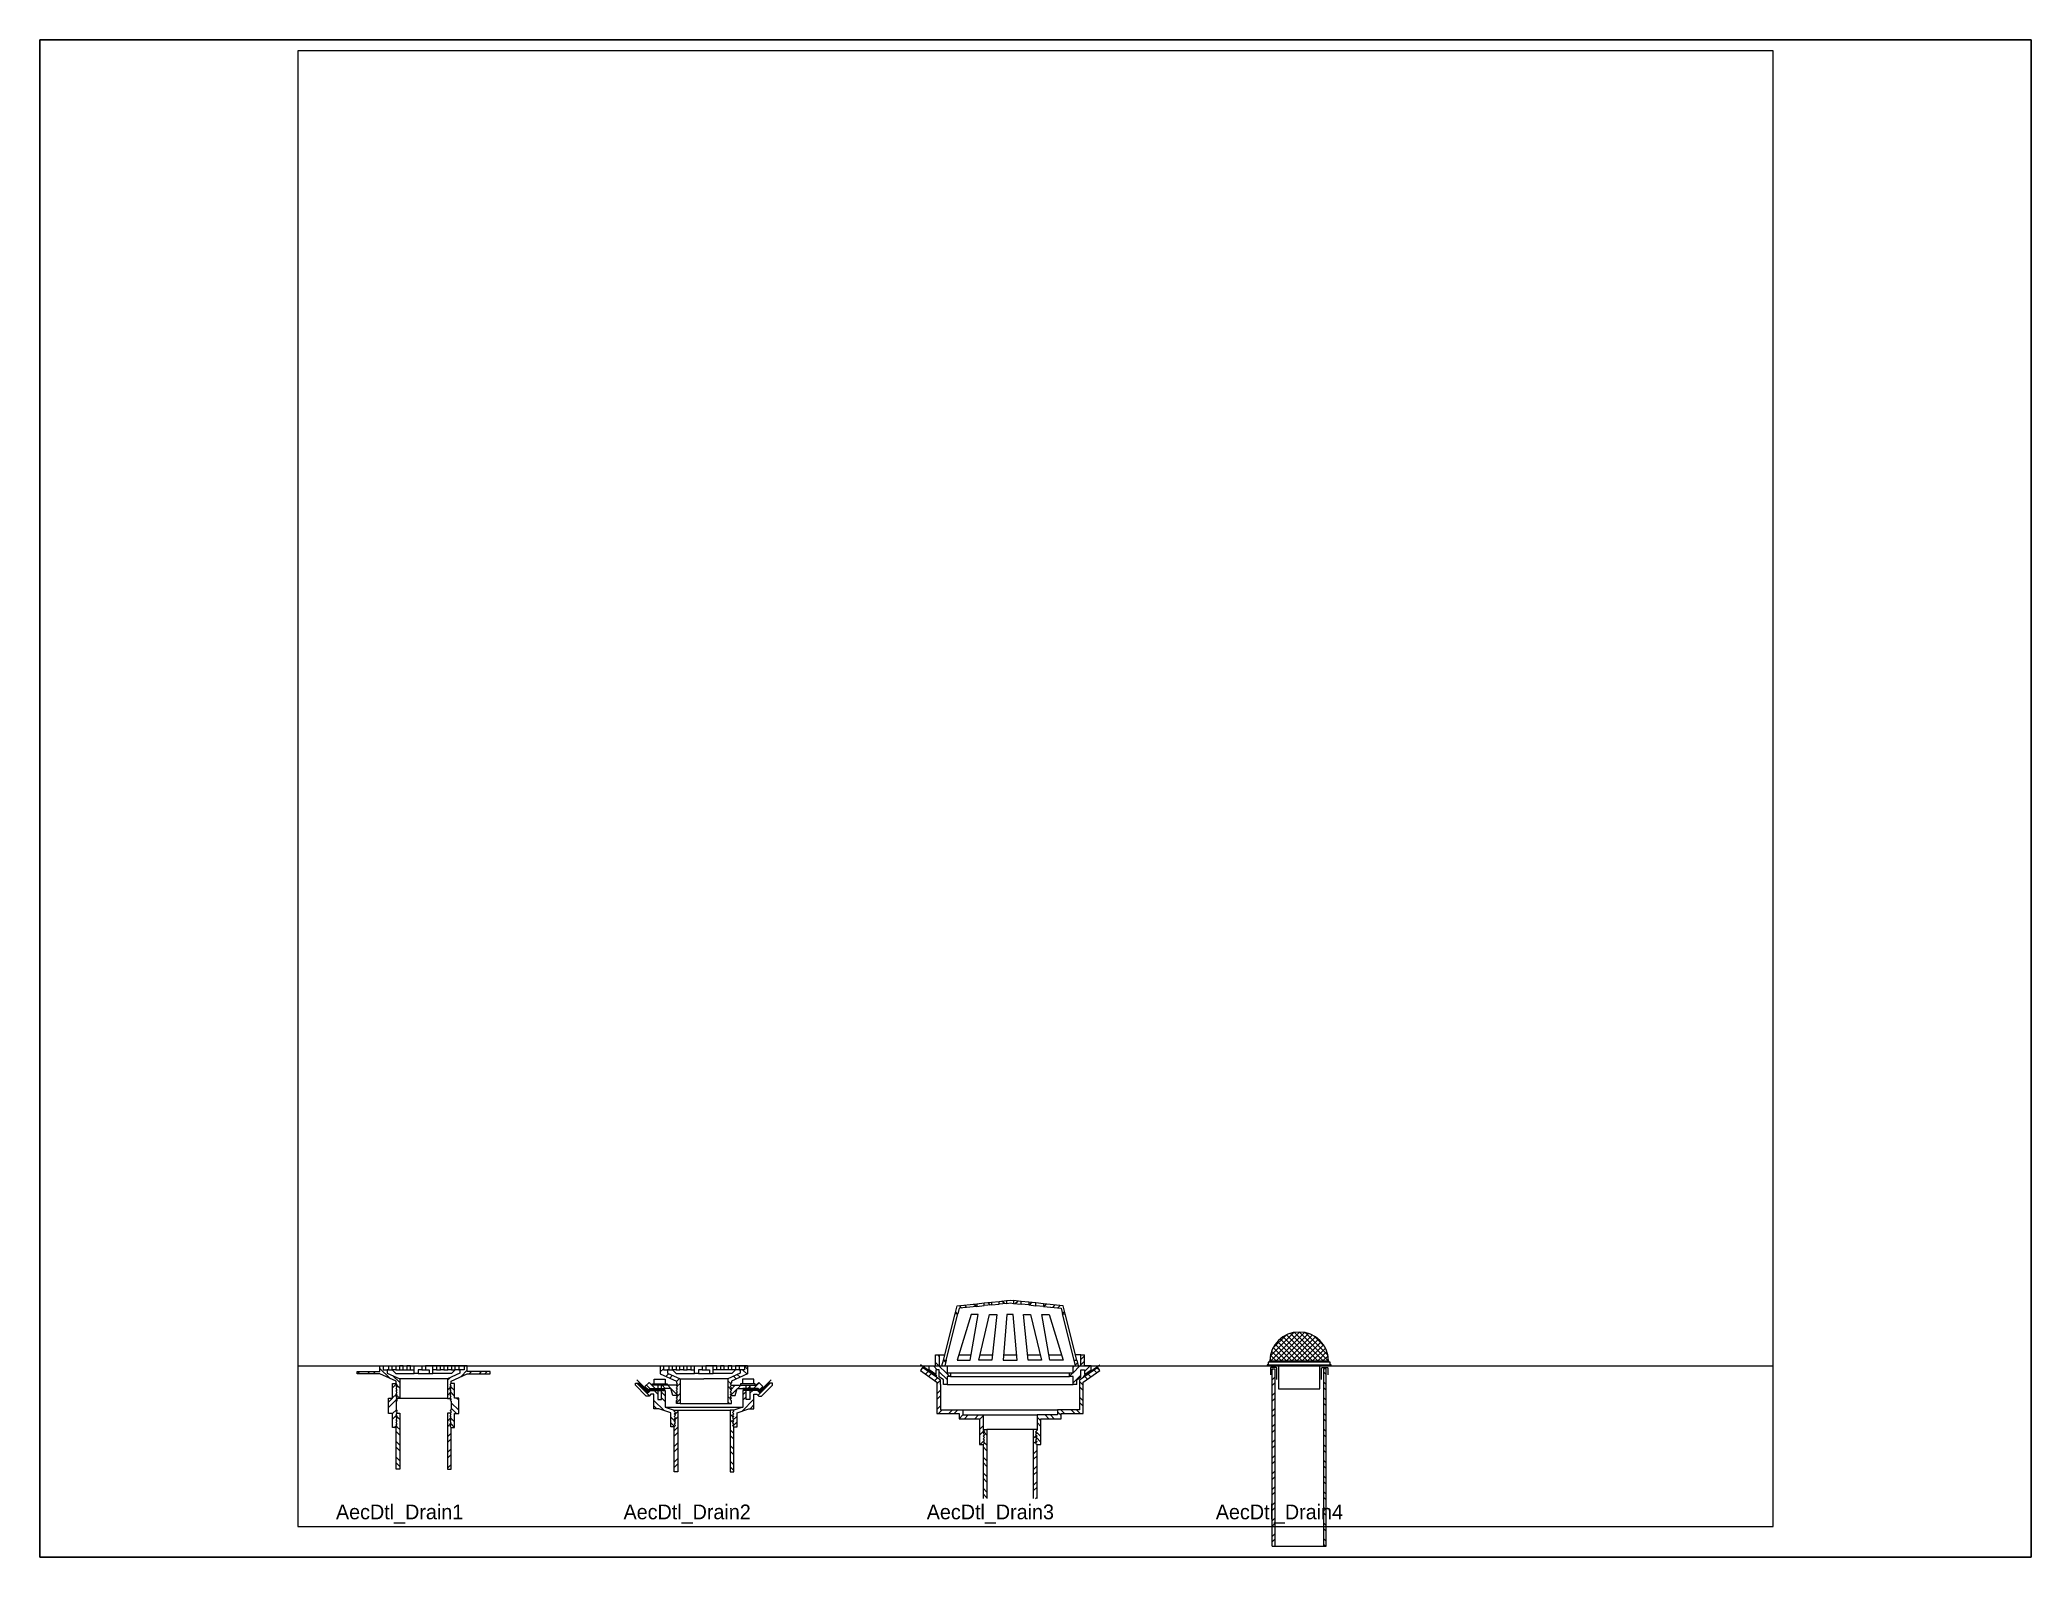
# Paper-space layout 'Layout1' of a CAD drawing. Header units: inches. Extents: x 1.05 to 9.45, y 0.8 to 7.2.
# The model-space entities are those that its viewports show. They can reach past a viewport. Long polylines and large blocks are cut down to what shows.
import ezdxf

# ---------------------------------------------------------------- set-up
doc = ezdxf.new("R2010")
doc.units = ezdxf.units.IN
doc.header["$MEASUREMENT"] = 0
doc.linetypes.add('HIDDEN', pattern=[0.375, 0.25, -0.125])
for name, color, linetype in [('HATCH', 170, 'Continuous'), ('MED', 32, 'Continuous'), ('THIN', 151, 'Continuous')]:
    doc.layers.add(name, color=color, linetype=linetype)
pattern_1 = [(135, (-8.5333, -10.8744), (-0.53033, -0.53033), []), (135, (-8.9083, -10.8744), (-0.53033, -0.53033), [])]
pattern_2 = [(45, (-8.5333, -10.8744), (-0.53033, 0.53033), []), (45, (-8.5333, -10.4994), (-0.53033, 0.53033), [])]
pattern_3 = [(45, (-27.532, -10.8744), (-0.53033, 0.53033), []), (45, (-27.532, -10.4994), (-0.53033, 0.53033), [])]
pattern_4 = [(135, (-27.532, -10.8744), (-0.53033, -0.53033), []), (135, (-27.907, -10.8744), (-0.53033, -0.53033), [])]
pattern_5 = [(45, (-48.2845, -10.8744), (-0.53033, 0.53033), []), (45, (-48.2845, -10.4994), (-0.53033, 0.53033), [])]
pattern_6 = [(135, (-48.2845, -10.8744), (-0.53033, -0.53033), []), (135, (-48.6595, -10.8744), (-0.53033, -0.53033), [])]

# ---------------------------------------------------------------- blocks, each defined once
blk = doc.blocks.new('AecDtl_Drain1')
at = {"layer": 'HATCH'}
h = blk.add_hatch(dxfattribs=at)
h.set_pattern_fill('STEEL', color=256, scale=6, angle=90, style=0)
h.set_pattern_definition(pattern_1)
h.paths.add_polyline_path([(-2.46, -0.48), (-2.46, -0.25), (-2.75, -0.25), (-2.75, 0), (-2.96, 0), (-2.96, -0.38), (-4.5, -0.38), (-4.5, -0.53), (-2.96, -0.53), (-1.87, -1.02), (-1.87, -1.18), (-1.79, -1.27), (-1.87, -1.35), (-1.79, -1.44), (-1.87, -1.53), (-1.79, -1.62), (-1.87, -1.71), (-1.79, -1.8), (-1.87, -1.88), (-1.79, -1.97), (-1.87, -2.06), (-1.79, -2.15), (-1.84, -2.2), (-1.62, -2.2), (-1.62, -0.86)])
h = blk.add_hatch(dxfattribs=at)
h.set_pattern_fill('STEEL', color=256, scale=6, style=0)
h.set_pattern_definition(pattern_2)
h.paths.add_polyline_path([(-1.87, -2.41), (-1.79, -2.32), (-1.87, -2.23), (-1.84, -2.2), (-1.79, -2.15), (-1.87, -2.06), (-1.79, -1.97), (-1.87, -1.88), (-1.79, -1.8), (-1.87, -1.71), (-1.79, -1.62), (-1.87, -1.53), (-1.79, -1.44), (-1.87, -1.35), (-1.79, -1.27), (-1.87, -1.18), (-2.1, -1.18), (-2.1, -2.17), (-2.38, -2.17), (-2.38, -3.23), (-2.1, -3.23), (-2.1, -4.17), (-1.87, -4.17), (-1.79, -4.09), (-1.87, -4), (-1.79, -3.91), (-1.87, -3.82), (-1.79, -3.73), (-1.87, -3.64), (-1.79, -3.55), (-1.87, -3.47), (-1.79, -3.38), (-1.87, -3.29), (-1.79, -3.2), (-1.87, -3.11), (-1.79, -3.02), (-1.87, -2.94)])
h = blk.add_hatch(dxfattribs=at)
h.set_pattern_fill('STEEL', color=256, scale=6, style=0)
h.set_pattern_definition(pattern_2)
h.paths.add_polyline_path([(2.96, -0.53), (4.5, -0.53), (4.5, -0.38), (2.96, -0.38), (2.96, 0), (2.75, 0), (2.75, -0.25), (2.46, -0.25), (2.46, -0.48), (1.62, -0.86), (1.62, -2.2), (1.84, -2.2), (1.79, -2.15), (1.87, -2.06), (1.79, -1.97), (1.87, -1.88), (1.79, -1.8), (1.87, -1.71), (1.79, -1.62), (1.87, -1.53), (1.79, -1.44), (1.87, -1.35), (1.79, -1.27), (1.87, -1.18), (1.87, -1.02)])
h = blk.add_hatch(dxfattribs=at)
h.set_pattern_fill('STEEL', color=256, scale=6, angle=90, style=0)
h.set_pattern_definition(pattern_1)
h.paths.add_polyline_path([(2.38, -2.17), (2.1, -2.17), (2.1, -1.18), (1.87, -1.18), (1.79, -1.27), (1.87, -1.35), (1.79, -1.44), (1.87, -1.53), (1.79, -1.62), (1.87, -1.71), (1.79, -1.8), (1.87, -1.88), (1.79, -1.97), (1.87, -2.06), (1.79, -2.15), (1.84, -2.2), (1.87, -2.23), (1.79, -2.32), (1.87, -2.41), (1.87, -2.94), (1.79, -3.02), (1.87, -3.11), (1.79, -3.2), (1.87, -3.29), (1.79, -3.38), (1.87, -3.47), (1.79, -3.55), (1.87, -3.64), (1.79, -3.73), (1.87, -3.82), (1.79, -3.91), (1.87, -4), (1.79, -4.09), (1.87, -4.17), (2.1, -4.17), (2.1, -3.23), (2.38, -3.23)])
h = blk.add_hatch(dxfattribs=at)
h.set_pattern_fill('STEEL', color=256, scale=6, angle=90, style=0)
h.set_pattern_definition(pattern_1)
h.paths.add_polyline_path([(-1.62, -3.2), (-1.79, -3.2), (-1.87, -3.29), (-1.79, -3.38), (-1.87, -3.47), (-1.79, -3.55), (-1.87, -3.64), (-1.79, -3.73), (-1.87, -3.82), (-1.79, -3.91), (-1.87, -4), (-1.79, -4.09), (-1.87, -4.17), (-1.87, -7), (-1.62, -7)])
h = blk.add_hatch(dxfattribs=at)
h.set_pattern_fill('STEEL', color=256, scale=6, style=0)
h.set_pattern_definition(pattern_2)
h.paths.add_polyline_path([(1.87, -4.17), (1.79, -4.09), (1.87, -4), (1.79, -3.91), (1.87, -3.82), (1.79, -3.73), (1.87, -3.64), (1.79, -3.55), (1.87, -3.47), (1.79, -3.38), (1.87, -3.29), (1.79, -3.2), (1.62, -3.2), (1.62, -7), (1.87, -7)])
at = {"layer": 'MED'}
for p, q in [((-2.75, 0), (-2.75, -0.25)), ((2.75, 0), (2.75, -0.25)), ((-2.75, -0.25), (-2.46, -0.25)), ((0, -0.86), (0, -0.86)), ((0, -0.86), (0, -0.86)), ((2.75, -0.25), (2.46, -0.25))]:
    blk.add_line(p, q, dxfattribs=at)
for points in [[(-1.62, -7), (-1.87, -7), (-1.87, -4.17), (-2.1, -4.17), (-2.1, -3.23), (-2.38, -3.23), (-2.38, -2.17), (-2.1, -2.17), (-2.1, -1.18), (-1.87, -1.18), (-1.87, -1.02), (-2.96, -0.53), (-4.5, -0.53), (-4.5, -0.38), (-2.96, -0.38), (-2.96, 0)], [(-2.96, 0), (-2.39, 0), (-2.39, -0.25), (-2.46, -0.25), (-2.46, -0.48), (-1.62, -0.86), (-1.62, -2.2), (-1.84, -2.2), (-1.87, -2.23), (-1.79, -2.32), (-1.87, -2.41), (-1.87, -2.94), (-1.79, -3.02), (-1.87, -3.11), (-1.79, -3.2), (-1.62, -3.2), (-1.62, -7)], [(1.62, -7), (1.87, -7), (1.87, -4.17), (2.1, -4.17), (2.1, -3.23), (2.38, -3.23), (2.38, -2.17), (2.1, -2.17), (2.1, -1.18), (1.87, -1.18), (1.87, -1.02), (2.96, -0.53), (4.5, -0.53), (4.5, -0.38), (2.96, -0.38), (2.96, 0)], [(2.96, 0), (2.39, 0), (2.39, -0.25), (2.46, -0.25), (2.46, -0.48), (1.62, -0.86), (1.62, -2.2), (1.84, -2.2), (1.87, -2.23), (1.79, -2.32), (1.87, -2.41), (1.87, -2.94), (1.79, -3.02), (1.87, -3.11), (1.79, -3.2), (1.62, -3.2), (1.62, -7)], [(-1.84, -2.2), (-1.79, -2.15), (-1.87, -2.06), (-1.79, -1.97), (-1.87, -1.88), (-1.79, -1.8), (-1.87, -1.71), (-1.79, -1.62), (-1.87, -1.53), (-1.79, -1.44), (-1.87, -1.35), (-1.79, -1.27), (-1.87, -1.18)], [(1.84, -2.2), (1.79, -2.15), (1.87, -2.06), (1.79, -1.97), (1.87, -1.88), (1.79, -1.8), (1.87, -1.71), (1.79, -1.62), (1.87, -1.53), (1.79, -1.44), (1.87, -1.35), (1.79, -1.27), (1.87, -1.18)], [(-1.87, -4.17), (-1.79, -4.09), (-1.87, -4), (-1.79, -3.91), (-1.87, -3.82), (-1.79, -3.73), (-1.87, -3.64), (-1.79, -3.55), (-1.87, -3.47), (-1.79, -3.38), (-1.87, -3.29), (-1.79, -3.2)], [(1.87, -4.17), (1.79, -4.09), (1.87, -4), (1.79, -3.91), (1.87, -3.82), (1.79, -3.73), (1.87, -3.64), (1.79, -3.55), (1.87, -3.47), (1.79, -3.38), (1.87, -3.29), (1.79, -3.2)]]:
    blk.add_lwpolyline(points, dxfattribs=at)
for points in [[(-2.14, -0.25), (-2.14, 0), (-1.89, 0), (-1.89, -0.25)], [(-1.63, -0.25), (-1.38, -0.25), (-1.38, 0), (-1.63, 0)], [(-1.13, -0.25), (-0.88, -0.25), (-0.88, 0), (-1.13, 0)], [(-0.38, -0.5), (-0.63, -0.5), (-0.63, 0), (-0.13, 0), (-0.13, -0.25), (-0.38, -0.25)], [(0.63, -0.5), (0.63, 0), (0.13, 0), (0.13, -0.25), (0.38, -0.25), (0.38, -0.5)], [(0.88, -0.25), (1.14, -0.25), (1.14, 0), (0.88, 0)], [(1.38, -0.25), (1.63, -0.25), (1.63, 0), (1.38, 0)], [(1.89, -0.25), (2.14, -0.25), (2.14, 0), (1.89, 0)]]:
    blk.add_lwpolyline(points, close=True, dxfattribs=at)
at = {"layer": 'THIN'}
for p, q in [((-2.39, 0), (-2.14, 0)), ((-1.89, 0), (-1.63, 0)), ((-1.38, 0), (-1.13, 0)), ((-0.88, 0), (-0.63, 0)), ((-0.13, 0), (0.13, 0)), ((0.88, 0), (0.63, 0)), ((1.38, 0), (1.14, 0)), ((1.89, 0), (1.63, 0)), ((2.39, 0), (2.14, 0)), ((-2.39, -0.25), (-2.14, -0.25)), ((-1.89, -0.25), (-1.63, -0.25)), ((1.62, -0.86), (-1.62, -0.86)), ((-1.38, -0.25), (-1.13, -0.25)), ((-0.88, -0.25), (-0.63, -0.25)), ((-0.37, -0.5), (0.38, -0.5)), ((-0.13, -0.25), (0.13, -0.25)), ((0.88, -0.25), (0.63, -0.25)), ((1.38, -0.25), (1.14, -0.25)), ((1.89, -0.25), (1.63, -0.25)), ((2.39, -0.25), (2.14, -0.25)), ((1.62, -2.2), (-1.62, -2.2))]:
    blk.add_line(p, q, dxfattribs=at)
for points in [[(-2.14, -0.25), (-1.89, -0.5), (-0.63, -0.5)], [(2.14, -0.25), (1.89, -0.5), (0.63, -0.5)]]:
    blk.add_lwpolyline(points, dxfattribs=at)
blk = doc.blocks.new('AecDtl_Drain2')
at = {"layer": 'HATCH'}
h = blk.add_hatch(dxfattribs=at)
h.set_pattern_fill('STEEL', color=256, scale=6, style=0)
h.set_pattern_definition(pattern_3)
h.paths.add_polyline_path([(-2.46, -0.48), (-2.46, -0.25), (-2.75, -0.25), (-2.75, 0), (-2.96, 0), (-2.96, -0.53), (-1.87, -1.02), (-1.87, -1.13), (-1.79, -1.22), (-1.87, -1.31), (-1.79, -1.4), (-1.87, -1.49), (-1.79, -1.57), (-1.87, -1.66), (-1.79, -1.75), (-1.87, -1.84), (-1.79, -1.93), (-1.87, -2.01), (-1.79, -2.1), (-1.87, -2.19), (-1.79, -2.28), (-1.87, -2.37), (-1.87, -2.55), (-1.62, -2.55), (-1.62, -0.86)])
h = blk.add_hatch(dxfattribs=at)
h.set_pattern_fill('STEEL', color=256, scale=6, angle=90, style=0)
h.set_pattern_definition([(135, (-2.9818, -2.5241), (-0.53033, -0.53033), []), (135, (-3.3568, -2.5241), (-0.53033, -0.53033), [])])
h.paths.add_polyline_path([(-2.64, -1.66), (-2.88, -1.66), (-2.88, -2.26), (-3.13, -2.26), (-3.13, -1.66), (-3.63, -1.66), (-3.79, -1.82), (-4.43, -1.17), (-4.64, -1.17), (-4.64, -1.31), (-3.91, -2.04), (-3.72, -2.04), (-3.59, -1.91), (-3.39, -1.91), (-3.39, -2.9), (-3.05, -2.9), (-2.25, -3.18), (-2.25, -4.13), (-2.02, -4.13), (-1.93, -4.04), (-2.02, -3.95), (-1.93, -3.86), (-2.02, -3.77), (-1.93, -3.69), (-2.02, -3.6), (-1.93, -3.51), (-2.02, -3.42), (-1.93, -3.33), (-2.02, -3.24), (-1.93, -3.16), (-2.02, -3.07), (-2.02, -3), (-2.64, -2.78)])
h = blk.add_hatch(dxfattribs=at)
h.set_pattern_fill('STEEL', color=256, scale=6, angle=90, style=0)
h.set_pattern_definition([(135, (-2.0335, -1.5162), (-0.53033, -0.53033), []), (135, (-2.4085, -1.5162), (-0.53033, -0.53033), [])])
h.paths.add_polyline_path([(-1.87, -1.49), (-1.79, -1.4), (-1.88, -1.31), (-3.51, -1.31), (-3.71, -1.11), (-4, -1.39), (-3.77, -1.62), (-3.67, -1.52), (-2.64, -1.52), (-2.24, -1.52), (-2.12, -2.01), (-1.87, -2.01), (-1.79, -1.93), (-1.87, -1.84), (-1.79, -1.75), (-1.87, -1.66), (-1.79, -1.57)])
h = blk.add_hatch(dxfattribs=at)
h.set_pattern_fill('STEEL', color=256, scale=6, angle=90, style=0)
h.set_pattern_definition(pattern_4)
h.paths.add_polyline_path([(1.87, -1.49), (1.78, -1.4), (1.87, -1.31), (1.78, -1.22), (1.87, -1.13), (1.87, -1.02), (2.96, -0.53), (2.96, 0), (2.74, 0), (2.74, -0.25), (2.46, -0.25), (2.46, -0.48), (1.62, -0.86), (1.62, -2.55), (1.87, -2.55), (1.87, -2.37), (1.78, -2.28), (1.87, -2.19), (1.78, -2.1), (1.87, -2.01), (1.78, -1.93), (1.87, -1.84), (1.78, -1.75), (1.87, -1.66), (1.78, -1.57)])
h = blk.add_hatch(dxfattribs=at)
h.set_pattern_fill('STEEL', color=256, scale=6, style=0)
h.set_pattern_definition(pattern_3)
h.paths.add_polyline_path([(2.24, -1.52), (2.64, -1.52), (3.66, -1.52), (3.77, -1.62), (4, -1.39), (3.71, -1.11), (3.51, -1.31), (1.87, -1.31), (1.78, -1.4), (1.87, -1.49), (1.78, -1.57), (1.87, -1.66), (1.78, -1.75), (1.87, -1.84), (1.78, -1.93), (1.87, -2.01), (2.12, -2.01)])
h = blk.add_hatch(dxfattribs=at)
h.set_pattern_fill('STEEL', color=256, scale=6, style=0)
h.set_pattern_definition([(45, (4.0483, -1.66484), (-0.53033, 0.53033), []), (45, (4.0483, -1.28984), (-0.53033, 0.53033), [])])
h.paths.add_polyline_path([(3.39, -1.91), (3.59, -1.91), (3.72, -2.04), (3.9, -2.04), (4.64, -1.31), (4.64, -1.17), (4.43, -1.17), (3.78, -1.82), (3.63, -1.66), (3.12, -1.66), (3.12, -2.26), (2.87, -2.26), (2.87, -1.66), (2.64, -1.66), (2.64, -2.78), (2.02, -3), (2.02, -3.07), (1.93, -3.16), (2.02, -3.24), (1.93, -3.33), (2.02, -3.42), (1.93, -3.51), (2.02, -3.6), (1.93, -3.69), (2.02, -3.77), (1.93, -3.86), (2.02, -3.95), (1.93, -4.04), (2.02, -4.13), (2.25, -4.13), (2.25, -3.18), (3.04, -2.9), (3.39, -2.9)])
h = blk.add_hatch(dxfattribs=at)
h.set_pattern_fill('STEEL', color=256, scale=6, style=0)
h.set_pattern_definition(pattern_3)
h.paths.add_polyline_path([(-1.77, -3), (-2.02, -3), (-2.02, -3.07), (-1.93, -3.16), (-2.02, -3.24), (-1.93, -3.33), (-2.02, -3.42), (-1.93, -3.51), (-2.02, -3.6), (-1.93, -3.69), (-2.02, -3.77), (-1.93, -3.86), (-2.02, -3.95), (-1.93, -4.04), (-2.02, -4.13), (-2.02, -7.18), (-1.77, -7.18)])
h = blk.add_hatch(dxfattribs=at)
h.set_pattern_fill('STEEL', color=256, scale=6, angle=90, style=0)
h.set_pattern_definition(pattern_4)
h.paths.add_polyline_path([(2.02, -4.13), (1.93, -4.04), (2.02, -3.95), (1.93, -3.86), (2.02, -3.77), (1.93, -3.69), (2.02, -3.6), (1.93, -3.51), (2.02, -3.42), (1.93, -3.33), (2.02, -3.24), (1.93, -3.16), (2.02, -3.07), (2.02, -3), (1.77, -3), (1.77, -7.18), (2.02, -7.18)])
at = {"layer": 'MED'}
for points in [[(-2.96, 0), (-2.39, 0), (-2.39, -0.25), (-2.46, -0.25), (-2.46, -0.48), (-1.62, -0.86), (-1.62, -2.55), (-1.87, -2.55), (-1.87, -2.37), (-1.79, -2.28), (-1.87, -2.19), (-1.79, -2.1), (-1.87, -2.01), (-2.12, -2.01), (-2.24, -1.52), (-2.64, -1.52)], [(-2.96, 0), (-2.96, -0.53), (-1.87, -1.02), (-1.87, -1.13)], [(-2.75, 0), (-2.75, -0.25), (-2.46, -0.25)], [(-2.14, -0.25), (-2.14, 0), (-1.89, 0), (-1.89, -0.25), (-2.14, -0.25)], [(-1.64, -0.25), (-1.64, 0), (-1.38, 0), (-1.38, -0.25), (-1.64, -0.25)], [(-1.13, -0.25), (-1.13, 0), (-0.88, 0), (-0.88, -0.25), (-1.13, -0.25)], [(0.37, -0.5), (0.62, -0.5), (0.62, 0), (0.12, 0), (0.12, -0.25), (0.37, -0.25), (0.37, -0.5)], [(0.88, -0.25), (0.88, 0), (1.13, 0), (1.13, -0.25), (0.88, -0.25)], [(1.37, -0.25), (1.37, 0), (1.63, 0), (1.63, -0.25), (1.37, -0.25)], [(2.96, 0), (2.39, 0), (2.39, -0.25), (2.46, -0.25), (2.46, -0.48), (1.62, -0.86), (1.62, -2.55), (1.87, -2.55), (1.87, -2.37), (1.78, -2.28), (1.87, -2.19), (1.78, -2.1), (1.87, -2.01), (2.12, -2.01), (2.24, -1.52), (2.64, -1.52)], [(2.96, 0), (2.96, -0.53), (1.87, -1.02), (1.87, -1.13)], [(1.89, -0.25), (1.89, 0), (2.14, 0), (2.14, -0.25), (1.89, -0.25)], [(-1.77, -7.18), (-2.02, -7.18), (-2.02, -4.13), (-2.25, -4.13), (-2.25, -3.18), (-3.05, -2.9), (-3.39, -2.9), (-3.39, -1.91), (-3.59, -1.91), (-3.72, -2.04), (-3.91, -2.04), (-4.64, -1.31), (-4.64, -1.17), (-4.43, -1.17)], [(-1.87, -1.31), (-3.51, -1.31), (-3.71, -1.11), (-4, -1.39), (-3.77, -1.62), (-3.67, -1.52), (-2.64, -1.52)], [(-3.37, -1.21), (-3.37, -0.89), (-2.62, -0.89), (-2.62, -1.21)], [(-1.87, -2.02), (-1.79, -1.93), (-1.87, -1.84), (-1.79, -1.75), (-1.87, -1.66), (-1.79, -1.57), (-1.87, -1.49), (-1.79, -1.4), (-1.87, -1.31), (-1.79, -1.22), (-1.87, -1.13)], [(1.77, -7.18), (2.02, -7.18), (2.02, -4.13), (2.25, -4.13), (2.25, -3.18), (3.04, -2.9), (3.39, -2.9), (3.39, -1.91), (3.59, -1.91), (3.72, -2.04), (3.9, -2.04), (4.64, -1.31), (4.64, -1.17), (4.43, -1.17)], [(1.87, -2.02), (1.78, -1.93), (1.87, -1.84), (1.78, -1.75), (1.87, -1.66), (1.78, -1.57), (1.87, -1.49), (1.78, -1.4), (1.87, -1.31), (1.78, -1.22), (1.87, -1.13)], [(1.87, -1.31), (3.51, -1.31), (3.71, -1.11), (4, -1.39), (3.77, -1.62), (3.66, -1.52), (2.64, -1.52)], [(2.74, 0), (2.74, -0.25), (2.46, -0.25)], [(3.37, -1.21), (3.37, -0.89), (2.62, -0.89), (2.62, -1.21)], [(-2.64, -1.66), (-2.64, -2.78), (-2.02, -3), (-1.77, -3), (-1.77, -7.18)], [(2.64, -1.66), (2.64, -2.78), (2.02, -3), (1.77, -3), (1.77, -7.18)]]:
    blk.add_lwpolyline(points, dxfattribs=at)
blk.add_lwpolyline([(-0.38, -0.5), (-0.63, -0.5), (-0.63, 0), (-0.13, 0), (-0.13, -0.25), (-0.38, -0.25)], close=True, dxfattribs=at)
at = {"layer": 'THIN'}
for p, q in [((-2.39, 0), (-2.14, 0)), ((-1.89, 0), (-1.64, 0)), ((-1.38, 0), (-1.13, 0)), ((-0.88, 0), (-0.63, 0)), ((-0.13, 0), (0.12, 0)), ((0.88, 0), (0.62, 0)), ((1.38, 0), (1.13, 0)), ((1.89, 0), (1.63, 0)), ((2.39, 0), (2.14, 0)), ((-2.39, -0.25), (-2.14, -0.25)), ((-1.89, -0.25), (-1.64, -0.25)), ((-1.62, -0.86), (0, -0.86)), ((-1.38, -0.25), (-1.13, -0.25)), ((-0.88, -0.25), (-0.63, -0.25)), ((-0.37, -0.5), (0.37, -0.5)), ((-0.13, -0.25), (0.12, -0.25)), ((1.62, -0.86), (0, -0.86)), ((0.12, -0.25), (0.13, -0.25)), ((0.88, -0.25), (0.62, -0.25)), ((1.37, -0.25), (1.13, -0.25)), ((1.89, -0.25), (1.63, -0.25)), ((2.39, -0.25), (2.14, -0.25)), ((-1.62, -2.55), (1.62, -2.55)), ((-2.64, -2.78), (2.64, -2.78)), ((-1.77, -3), (1.77, -3))]:
    blk.add_line(p, q, dxfattribs=at)
at = {"layer": 'THIN', "linetype": 'HIDDEN'}
for points in [[(-4.56, -0.94), (-3.8, -1.69, 0.414214), (-3.76, -1.69), (-3.66, -1.6, -0.198912), (-3.64, -1.59), (-2.64, -1.59)], [(4.56, -0.94), (3.8, -1.69, -0.414214), (3.76, -1.69), (3.66, -1.6, 0.198912), (3.64, -1.59), (2.63, -1.59)]]:
    blk.add_lwpolyline(points, format="xyb", dxfattribs=at)
at = {"layer": 'THIN'}
for points in [[(-4.43, -1.17), (-3.79, -1.82), (-3.63, -1.66), (-2.64, -1.66)], [(-3.49, -1.31), (-3.49, -1.21), (-2.49, -1.21), (-2.49, -1.31)], [(-2.14, -0.25), (-1.89, -0.5), (-0.63, -0.5)], [(2.14, -0.25), (1.88, -0.5), (0.62, -0.5)], [(3.48, -1.31), (3.48, -1.21), (2.48, -1.21), (2.48, -1.31)], [(4.43, -1.17), (3.78, -1.82), (3.63, -1.66), (2.64, -1.66)], [(-2.02, -4.13), (-1.93, -4.04), (-2.02, -3.95), (-1.93, -3.86), (-2.02, -3.77), (-1.93, -3.69), (-2.02, -3.6), (-1.93, -3.51), (-2.02, -3.42), (-1.93, -3.33), (-2.02, -3.24), (-1.93, -3.16), (-2.02, -3.07), (-2.02, -3)], [(2.02, -4.13), (1.93, -4.04), (2.02, -3.95), (1.93, -3.86), (2.02, -3.77), (1.93, -3.69), (2.02, -3.6), (1.93, -3.51), (2.02, -3.42), (1.93, -3.33), (2.02, -3.24), (1.93, -3.16), (2.02, -3.07), (2.02, -3)]]:
    blk.add_lwpolyline(points, dxfattribs=at)
at = {"layer": 'THIN', "linetype": 'HIDDEN'}
for points in [[(-3.13, -1.31), (-3.13, -2.26), (-2.88, -2.26), (-2.88, -1.31)], [(3.12, -1.31), (3.12, -2.26), (2.87, -2.26), (2.87, -1.31)]]:
    blk.add_lwpolyline(points, dxfattribs=at)
blk = doc.blocks.new('AecDtl_Drain3')
at = {"layer": 'HATCH'}
h = blk.add_hatch(dxfattribs=at)
h.set_pattern_fill('STEEL', color=256, scale=6, angle=90, style=0)
h.set_pattern_definition([(135, (-2.3039, 4.152), (-0.53033, -0.53033), []), (135, (-2.6789, 4.152), (-0.53033, -0.53033), [])])
h.paths.add_polyline_path([(-3.73, 3.53), (-3.6, 4.08), (-2.26, 4.22), (-2.26, 4.03), (-3.45, 3.91), (-3.54, 3.53)])
h.paths.add_polyline_path([(-1.75, 4.09), (-1.75, 4.27), (-1.26, 4.33), (-1.26, 4.14)])
h.paths.add_polyline_path([(-0.74, 4.19), (-0.74, 4.38), (-0.24, 4.43), (-0.24, 4.24)])
h = blk.add_hatch(dxfattribs=at)
h.set_pattern_fill('STEEL', color=256, scale=6, style=0)
h.set_pattern_definition([(45, (2.6008, 4.0722), (-0.53033, 0.53033), []), (45, (2.6008, 4.4472), (-0.53033, 0.53033), [])])
h.paths.add_polyline_path([(3.54, 3.53), (3.73, 3.53), (3.6, 4.08), (2.26, 4.22), (2.26, 4.03), (3.45, 3.91)])
h.paths.add_polyline_path([(1.26, 4.32), (1.26, 4.14), (1.74, 4.08), (1.74, 4.27)])
h.paths.add_polyline_path([(0.74, 4.19), (0.74, 4.38), (0.23, 4.43), (0.23, 4.24)])
h = blk.add_hatch(dxfattribs=at)
h.set_pattern_fill('STEEL', color=256, scale=6, angle=90, style=0)
h.set_pattern_definition(pattern_6)
h.paths.add_polyline_path([(-4.52, -1.25), (-4.52, -0.93), (-4.8, -0.74), (-4.8, -0.25), (-5.04, -0.25), (-5.04, -0.57), (-5.49, -0.26), (-5.49, 0), (-5.05, 0), (-5.05, 0.75), (-4.8, 0.75), (-4.8, 0), (-4.62, 0), (-4.52, 0.39), (-4.33, 0.39), (-4.42, 0), (-4.27, 0), (-4.27, -0.47), (-4.03, -0.47), (-4.03, -0.72), (-4.27, -0.72), (-4.27, -1.25)])
h = blk.add_hatch(dxfattribs=at)
h.set_pattern_fill('STEEL', color=256, scale=6, style=0)
h.set_pattern_definition(pattern_5)
h.paths.add_polyline_path([(4.52, -1.25), (4.52, -0.93), (4.8, -0.74), (4.8, -0.25), (5.04, -0.25), (5.04, -0.57), (5.49, -0.26), (5.49, 0), (5.05, 0), (5.05, 0.75), (4.8, 0.75), (4.8, 0), (4.62, 0), (4.52, 0.39), (4.33, 0.39), (4.42, 0), (4.27, 0), (4.27, -0.47), (4.03, -0.47), (4.03, -0.72), (4.27, -0.72), (4.27, -1.25)])
h = blk.add_hatch(dxfattribs=at)
h.set_pattern_fill('STEEL', color=256, scale=6, style=0)
h.set_pattern_definition(pattern_5)
h.paths.add_polyline_path([(-3.21, -2.96), (-4.71, -2.96), (-4.71, -1.25), (-4.71, -0.96), (-4.99, -0.76), (-5.94, -0.1), (-6.08, -0.3), (-4.96, -1.09), (-4.96, -3.21), (-3.46, -3.21), (-3.46, -3.57), (-2.08, -3.57), (-2.08, -5.32), (-1.83, -5.32), (-1.73, -5.22), (-1.83, -5.12), (-1.73, -5.03), (-1.82, -4.94), (-1.73, -4.85), (-1.83, -4.75), (-1.73, -4.65), (-1.83, -4.55), (-1.73, -4.46), (-1.83, -4.36), (-1.83, -4.31), (-1.83, -3.32), (-3.21, -3.32)])
h = blk.add_hatch(dxfattribs=at)
h.set_pattern_fill('STEEL', color=256, scale=6, angle=90, style=0)
h.set_pattern_definition(pattern_6)
h.paths.add_polyline_path([(3.46, -3.21), (4.96, -3.21), (4.96, -1.09), (6.08, -0.3), (5.94, -0.1), (4.71, -0.96), (4.71, -1.25), (4.71, -2.96), (3.21, -2.96), (3.21, -3.32), (1.83, -3.32), (1.83, -4.31), (1.83, -4.36), (1.73, -4.46), (1.83, -4.55), (1.73, -4.65), (1.83, -4.75), (1.73, -4.85), (1.82, -4.94), (1.73, -5.03), (1.83, -5.12), (1.73, -5.22), (1.83, -5.32), (2.08, -5.32), (2.08, -3.57), (3.46, -3.57)])
h = blk.add_hatch(dxfattribs=at)
h.set_pattern_fill('STEEL', color=256, scale=6, angle=90, style=0)
h.set_pattern_definition(pattern_6)
h.paths.add_polyline_path([(-1.57, -4.31), (-1.83, -4.31), (-1.83, -4.36), (-1.73, -4.46), (-1.83, -4.55), (-1.73, -4.65), (-1.83, -4.75), (-1.73, -4.85), (-1.82, -4.94), (-1.73, -5.03), (-1.83, -5.12), (-1.73, -5.22), (-1.83, -5.32), (-1.83, -8.99), (-1.57, -8.99)])
h = blk.add_hatch(dxfattribs=at)
h.set_pattern_fill('STEEL', color=256, scale=6, style=0)
h.set_pattern_definition(pattern_5)
h.paths.add_polyline_path([(1.83, -5.32), (1.73, -5.22), (1.83, -5.12), (1.73, -5.03), (1.82, -4.94), (1.73, -4.85), (1.83, -4.75), (1.73, -4.65), (1.83, -4.55), (1.73, -4.46), (1.83, -4.36), (1.83, -4.31), (1.57, -4.31), (1.57, -8.99), (1.83, -8.99)])
at = {"color": 0}
blk.add_line((2.77, 4.05), (2.77, 4.05), dxfattribs=at)
at = {"layer": 'MED'}
blk.add_line((-4.27, 0), (4.27, 0), dxfattribs=at)
for points in [[(-3.73, 3.53), (-3.6, 4.08), (-2.26, 4.22), (-2.26, 4.03), (-3.45, 3.91), (-3.54, 3.53), (-3.73, 3.53)], [(1.26, 4.32), (1.26, 4.14), (1.74, 4.08), (1.74, 4.27), (1.26, 4.32)], [(-0.23, 3.5), (-0.47, 0.4), (0.47, 0.4), (0.21, 3.5), (-0.23, 3.5)], [(2.13, 0.4), (1.23, 0.4), (0.91, 3.5), (1.39, 3.5), (2.13, 0.4), (2.1, 0.42)], [(-4.52, -1.25), (-4.52, -0.93), (-4.8, -0.74), (-4.8, -0.25), (-5.04, -0.25), (-5.04, -0.57), (-5.49, -0.26), (-5.49, 0), (-5.05, 0), (-5.05, 0.75)], [(-5.05, 0.75), (-4.8, 0.75), (-4.8, 0), (-4.62, 0), (-4.52, 0.39), (-4.33, 0.39), (-4.42, 0), (-4.27, 0), (-4.27, -0.47), (-4.03, -0.47), (-4.03, -0.72), (-4.27, -0.72), (-4.27, -1.25), (-4.52, -1.25)], [(4.52, -1.25), (4.27, -1.25), (4.27, -0.72), (4.03, -0.72), (4.03, -0.47), (4.27, -0.47), (4.27, 0), (4.42, 0), (4.33, 0.39), (4.52, 0.39), (4.62, 0), (4.8, 0), (4.8, 0.75), (5.05, 0.75)], [(4.52, -1.25), (4.52, -0.93), (4.8, -0.74), (4.8, -0.25), (5.04, -0.25), (5.04, -0.57), (5.49, -0.26), (5.49, 0), (5.05, 0), (5.05, 0.75)], [(-4.71, -1.25), (-4.71, -0.96), (-4.99, -0.76), (-5.94, -0.1), (-6.08, -0.3), (-4.96, -1.09), (-4.96, -3.21), (-3.46, -3.21), (-3.46, -3.57), (-2.08, -3.57), (-2.08, -5.32), (-1.83, -5.32), (-1.83, -8.99)], [(-4.71, -1.25), (-4.71, -2.96), (-3.21, -2.96), (-3.21, -3.32), (-1.83, -3.32), (-1.83, -4.31), (-1.57, -4.31), (-1.57, -8.99)], [(4.71, -1.25), (4.71, -2.96), (3.21, -2.96), (3.21, -3.32), (1.83, -3.32), (1.83, -4.31), (1.57, -4.31), (1.57, -8.99)], [(1.83, -8.99), (1.83, -5.32), (2.08, -5.32), (2.08, -3.57), (3.46, -3.57), (3.46, -3.21), (4.96, -3.21), (4.96, -1.09), (6.08, -0.3), (5.94, -0.1), (4.71, -0.96), (4.71, -1.25)], [(-1.83, -4.31), (-1.83, -4.36), (-1.73, -4.46), (-1.83, -4.55), (-1.73, -4.65), (-1.83, -4.75), (-1.73, -4.85), (-1.82, -4.94), (-1.73, -5.03), (-1.83, -5.12), (-1.73, -5.22), (-1.83, -5.32)], [(1.83, -4.31), (1.83, -4.36), (1.73, -4.46), (1.83, -4.55), (1.73, -4.65), (1.83, -4.75), (1.73, -4.85), (1.82, -4.94), (1.73, -5.03), (1.83, -5.12), (1.73, -5.22), (1.83, -5.32)]]:
    blk.add_lwpolyline(points, dxfattribs=at)
for points in [[(-1.75, 4.09), (-1.75, 4.27), (-1.26, 4.33), (-1.26, 4.14)], [(-0.74, 4.19), (-0.74, 4.38), (-0.24, 4.43), (-0.24, 4.24)], [(0.74, 4.19), (0.74, 4.38), (0.23, 4.43), (0.23, 4.24)], [(3.54, 3.53), (3.73, 3.53), (3.6, 4.08), (2.26, 4.22), (2.26, 4.03), (3.45, 3.91)], [(-2.7, 0.4), (-2.16, 3.5), (-2.64, 3.5), (-3.59, 0.4)], [(-2.13, 0.4), (-1.39, 3.5), (-0.91, 3.5), (-1.23, 0.4)], [(2.7, 0.4), (2.16, 3.5), (2.64, 3.5), (3.59, 0.4)]]:
    blk.add_lwpolyline(points, close=True, dxfattribs=at)
at = {"layer": 'THIN'}
for p, q in [((-2.26, 4.22), (-1.75, 4.27)), ((-2.26, 4.03), (-1.75, 4.09)), ((-1.26, 4.33), (-0.74, 4.38)), ((-1.26, 4.14), (-0.74, 4.19)), ((1.26, 4.32), (0.74, 4.38)), ((1.26, 4.14), (0.74, 4.19)), ((2.26, 4.22), (1.74, 4.27)), ((2.26, 4.03), (1.74, 4.08)), ((-4.52, 0.39), (-3.73, 3.53)), ((-4.33, 0.39), (-3.54, 3.53)), ((4.33, 0.39), (3.54, 3.53)), ((4.52, 0.39), (3.73, 3.53)), ((-4.8, 0.75), (-4.43, 0.75)), ((-3.49, 0.75), (-2.64, 0.75)), ((-2.05, 0.75), (-1.19, 0.75)), ((-0.45, 0.75), (0.44, 0.75)), ((1.19, 0.75), (2.04, 0.75)), ((2.64, 0.75), (3.48, 0.75)), ((4.8, 0.75), (4.43, 0.75)), ((-4.27, -1.25), (4.27, -1.25)), ((-4.03, -0.47), (4.27, -0.47)), ((-4.03, -0.72), (4.03, -0.72)), ((-3.21, -2.96), (3.21, -2.96)), ((-1.83, -3.32), (1.83, -3.32)), ((1.57, -4.31), (-1.57, -4.31))]:
    blk.add_line(p, q, dxfattribs=at)
for points in [[(-0.24, 4.43), (0, 4.46), (0.23, 4.43)], [(-0.23, 4.24), (0.02, 4.27), (0.23, 4.24)]]:
    blk.add_lwpolyline(points, dxfattribs=at)
at = {"layer": 'THIN', "linetype": 'HIDDEN'}
for points in [[(-4.96, -0.7), (-6.08, 0.08)], [(4.95, -0.71), (6.07, 0.07)]]:
    blk.add_lwpolyline(points, dxfattribs=at)
blk = doc.blocks.new('AecDtl_Drain4')
at = {"layer": 'HATCH'}
h = blk.add_hatch(dxfattribs=at)
h.set_pattern_fill('STEEL', color=256, scale=6, style=0)
h.set_pattern_definition([(45, (-67.8678, -10.8744), (-0.53033, 0.53033), []), (45, (-67.8678, -10.4994), (-0.53033, 0.53033), [])])
edge = h.paths.add_edge_path()
edge.add_line((-1.82, -12.22), (-1.82, -0.2))
edge.add_line((-1.82, -0.2), (-1.64, -0.2))
edge.add_line((-1.64, -0.2), (-1.64, -0.93))
edge.add_line((-1.64, -0.93), (-1.64, -12.22))
edge.add_line((-1.82, -12.22), (1.82, -12.22))
h = blk.add_hatch(dxfattribs=at)
h.set_pattern_fill('STEEL', color=256, scale=6, angle=90, style=0)
h.set_pattern_definition([(135, (-67.8678, -10.8744), (-0.53033, -0.53033), []), (135, (-68.2428, -10.8744), (-0.53033, -0.53033), [])])
edge = h.paths.add_edge_path()
edge.add_line((1.82, -12.22), (1.82, -0.2))
edge.add_line((1.82, -0.2), (1.64, -0.2))
edge.add_line((1.64, -0.2), (1.64, -0.93))
edge.add_line((1.64, -0.93), (1.64, -12.22))
edge.add_line((-1.82, -12.22), (1.82, -12.22))
at = {"layer": 'THIN'}
h = blk.add_hatch(dxfattribs=at)
h.set_pattern_fill('ANSI37', color=256, scale=2, style=0)
h.set_pattern_definition([(45, (-67.86783, -10.87443), (-0.1767767, 0.1767767), []), (135, (-67.86783, -10.87443), (-0.1767767, -0.1767767), [])])
h.paths.add_polyline_path([(-2, 0.35), (2, 0.35, 0.974963)])
blk.add_line((-1.82, -12.22), (1.82, -12.22))
at = {"layer": 'MED'}
for p, q in [((2.02, 0.25), (-2.02, 0.25)), ((-1.4, 0), (1.4, 0)), ((-1.64, -0.93), (-1.64, -12.22)), ((1.64, -0.93), (1.64, -12.22))]:
    blk.add_line(p, q, dxfattribs=at)
for points in [[(-2, 0.35), (-2.02, 0.35), (-2.02, 0.25), (-2.1, 0.25), (-2.1, 0.08), (-2.18, 0.08), (-2.18, 0), (-1.4, 0), (-1.4, -1.54)], [(1.4, -1.54), (1.4, 0), (2.18, 0), (2.18, 0.08), (2.1, 0.08), (2.1, 0.25), (2.02, 0.25), (2.02, 0.35), (2, 0.35)], [(-1.82, -12.22), (-1.82, -0.2), (-1.64, -0.2), (-1.64, -0.93)], [(1.82, -12.22), (1.82, -0.2), (1.64, -0.2), (1.64, -0.93)]]:
    blk.add_lwpolyline(points, dxfattribs=at)
blk.add_arc((0, 0.3), 2, 1.4526, 178.5474, dxfattribs=at)
at = {"layer": 'THIN'}
for p, q in [((-2.1, 0.08), (2.1, 0.08)), ((-2, 0.35), (2, 0.35)), ((-1.4, -1.54), (1.4, -1.54))]:
    blk.add_line(p, q, dxfattribs=at)
for points in [[(-1.51, -0.91), (-1.51, -0.16, 0.414214), (-1.58, -0.1), (-1.89, -0.1, 0.414214), (-1.95, -0.16), (-1.95, -0.6)], [(1.51, -0.91), (1.51, -0.16, -0.414214), (1.58, -0.1), (1.89, -0.1, -0.414214), (1.95, -0.16), (1.95, -0.6)]]:
    blk.add_lwpolyline(points, format="xyb", dxfattribs=at)

msp = doc.modelspace()

# ---------------------------------------------------------------- linework, layer by layer
msp.add_line((0, 10.87), (100, 10.87))
msp.add_lwpolyline([(0, 0), (100, 0), (100, 100), (0, 100)], close=True)

# ---------------------------------------------------------------- block references
for name, p in [('AecDtl_Drain3', (48.28, 10.87)), ('AecDtl_Drain4', (67.87, 10.87)), ('AecDtl_Drain1', (8.53, 10.87)), ('AecDtl_Drain2', (27.53, 10.87))]:
    msp.add_blockref(name, p)

# ---------------------------------------------------------------- texts
for s, p in [('AecDtl_Drain1', (2.59, 0.48)), ('AecDtl_Drain2', (22.08, 0.48)), ('AecDtl_Drain3', (42.63, 0.48)), ('AecDtl_Drain4', (62.22, 0.48))]:
    msp.add_text(s, height=1).set_placement(p)

psp = doc.layouts.get("Layout1")

# ---------------------------------------------------------------- linework, layer by layer
psp.add_lwpolyline([(1.05, 0.8), (1.05, 7.2), (9.45, 7.2), (9.45, 0.8)], close=True)

# ---------------------------------------------------------------- viewports
at = {"layer": '0'}
psp.add_viewport(center=(5.25, 4), size=(8.4, 6.4), view_center_point=(50, 49.3287), view_height=102.829323, dxfattribs=at)

doc.saveas('drawing.dxf')
